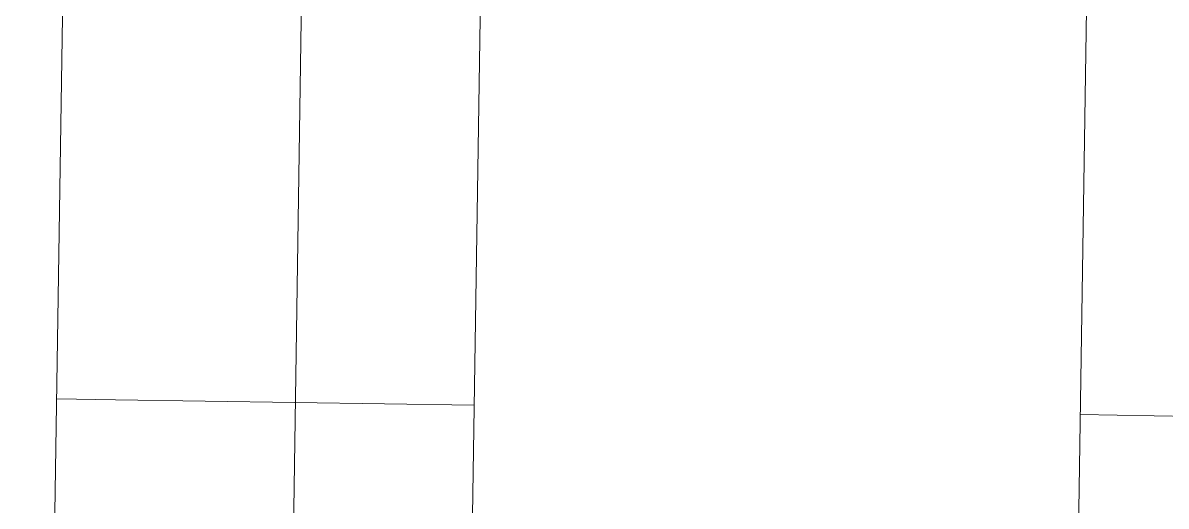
# Model space of a CAD drawing. Header units: metres. Extents: x -19025 to 34897, y -14024 to 26069.
# Drawn here: x -13266 to -11830, y 12067 to 12674 of the extents above; entities that cross this region are included whole.
import ezdxf
from ezdxf.enums import TextEntityAlignment as Align

# ---------------------------------------------------------------- set-up
doc = ezdxf.new("R2010")
doc.units = ezdxf.units.M
doc.header["$MEASUREMENT"] = 0
doc.layers.add('11__100 Achsraster', color=7, linetype='Continuous')
doc.layers.add('330 Dachdeckung', color=7, linetype='Continuous')
doc.styles.add('ERSTELLTER_STIL_4', font='arialbd.ttf')
doc.linetypes.add('Grenze Bezirk', pattern='A,0,[2,22HAUS116_412 STG1 _ 2.DG_IndexB_2026-08-161.Shx,S=0.001587,R=0,X=0,Y=0],-0.25,0', length=0.25)

# ---------------------------------------------------------------- blocks, each defined once
blk = doc.blocks.new('*X739')
at = {"layer": '330 Dachdeckung', "color": 8, "linetype": 'Continuous', "lineweight": 5}
for p, q in [((-14.9013, 16.5038), (-14.9752, 16.505)), ((-14.9752, 16.505), (-14.9013, 16.5038)), ((-14.4508, 16.4969), (-14.9013, 16.5038)), ((-14.9013, 16.5038), (-14.4508, 16.4969))]:
    blk.add_line(p, q, dxfattribs=at)
blk = doc.blocks.new('Dachfläche_49_1', base_point=(-15.0177, 13.7618))
at = {"layer": '330 Dachdeckung', "color": 7, "linetype": 'Continuous', "lineweight": 13, "flags": 128}
blk.add_lwpolyline([(-15.0177, 13.7618), (-14.4929, 13.7538), (-14.442, 17.0644), (-14.9661, 17.0938)], close=True, dxfattribs=at)
at = {"layer": '330 Dachdeckung', "color": 7, "linetype": 'Continuous', "lineweight": 13}
blk.add_blockref('*X739', (0, 0), dxfattribs=at)
blk = doc.blocks.new('*X741')
at = {"layer": '330 Dachdeckung', "color": 8, "linetype": 'Continuous', "lineweight": 5}
for p, q in [((-13.4015, 16.4808), (-13.6893, 16.4852)), ((-13.6893, 16.4852), (-13.4015, 16.4808))]:
    blk.add_line(p, q, dxfattribs=at)
blk = doc.blocks.new('Dachfläche_50_1', base_point=(-13.7314, 13.7422))
at = {"layer": '330 Dachdeckung', "color": 7, "linetype": 'Continuous', "lineweight": 13, "flags": 128}
blk.add_lwpolyline([(-13.7314, 13.7422), (-13.4155, 13.7373), (-13.3652, 17.004), (-13.6811, 17.0218)], close=True, dxfattribs=at)
at = {"layer": '330 Dachdeckung', "color": 7, "linetype": 'Continuous', "lineweight": 13}
blk.add_blockref('*X741', (0, 0), dxfattribs=at)
blk = doc.blocks.new('Standard-Rastermarker_14')
at = {"layer": '11__100 Achsraster', "color": 8, "linetype": 'Grenze Bezirk', "lineweight": 5}
blk.add_line((1, 0), (22.8752, 0), dxfattribs=at)
at = {"layer": '11__100 Achsraster', "color": 8, "lineweight": 5, "style": 'ERSTELLTER_STIL_4'}
blk.add_attdef('AC_MarkerText_1', text='', height=0.2, rotation=0.8788, dxfattribs=at).set_placement((24.123, 0.1), align=Align.TOP_CENTER)

msp = doc.modelspace()

# ---------------------------------------------------------------- block references
at = {"layer": '11__100 Achsraster', "color": 7, "linetype": 'Continuous', "lineweight": 18, "xscale": 999.9999999999995, "yscale": 999.9999999999995, "zscale": 999.9999999999995, "rotation": 269.1211930973006}
msp.add_blockref('Standard-Rastermarker_14', (-12895.958, 14031.111), dxfattribs=at)
at = {"layer": '330 Dachdeckung', "color": 7, "linetype": 'Continuous', "lineweight": 13, "xscale": 1000, "yscale": 1000, "zscale": 1000}
for name, p in [('Dachfläche_49_1', (-13266.386, 9458.745)), ('Dachfläche_50_1', (-11980.057, 9439.084))]:
    msp.add_blockref(name, p, dxfattribs=at)

doc.saveas('drawing.dxf')
